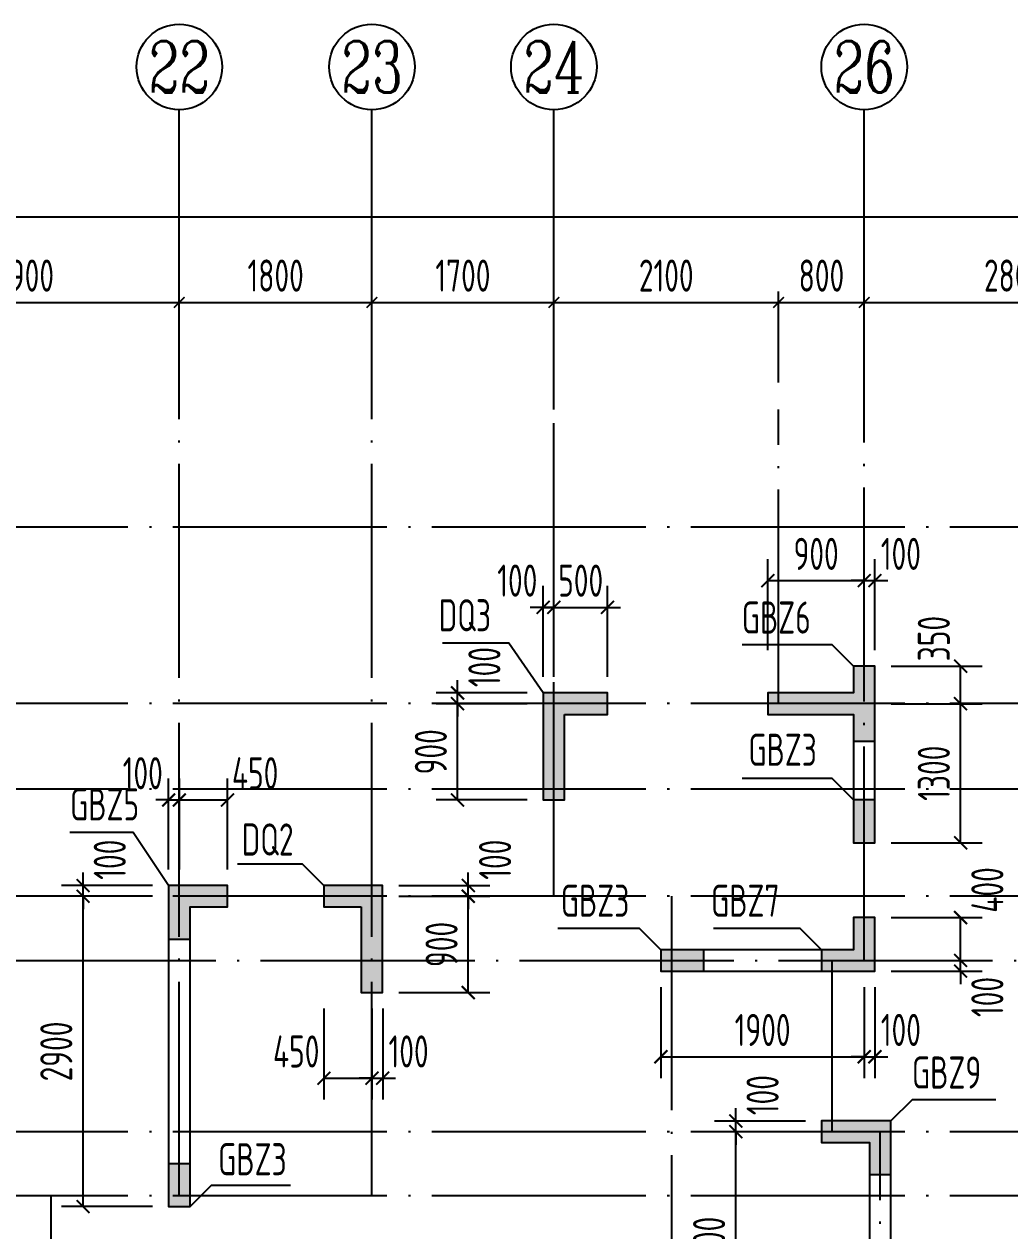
# Model space of a CAD drawing. Extents: x -668857 to 154266, y -275694 to 291306.
# Drawn here: x -310461 to -301251, y -901 to 10375 of the extents above; entities that cross this region are included whole.
import ezdxf
from ezdxf.enums import TextEntityAlignment as Align

# ---------------------------------------------------------------- set-up
doc = ezdxf.new("R2010")
doc.units = 0
doc.header["$LTSCALE"] = 1000
doc.linetypes.add('DOTE', pattern=[2.42, 2, -0.2, 0.02, -0.2])
doc.layers.get('0').update_dxf_attribs({"linetype": 'CONTINUOUS'})
doc.layers.get('DEFPOINTS').update_dxf_attribs({"linetype": 'CONTINUOUS'})
for name, color, linetype in [('A-AXIS', 1, 'CONTINUOUS'), ('A-DOTE', 10, 'DOTE'), ('AXIS_NUM', 7, 'CONTINUOUS'), ('S-Q墙实线', 6, 'CONTINUOUS'), ('S-Q墙标注', 3, 'CONTINUOUS'), ('S-X详图填充', 252, 'CONTINUOUS'), ('S-X详图实线', 4, 'CONTINUOUS'), ('S-Y一般标注', 3, 'CONTINUOUS'), ('S-Z柱编号', 6, 'CONTINUOUS')]:
    doc.layers.add(name, color=color, linetype=linetype)
doc.styles.add('TSSD_Axis', font='complex.shx', dxfattribs={"width": 0.7, "bigfont": 'hztxt.shx'})
doc.styles.add('TSSD_DIMENSION', font='Tssdeng.shx', dxfattribs={"width": 0.7, "bigfont": 'tssdchn.shx'})
doc.styles.add('TSSD_REIN', font='tssdeng.shx', dxfattribs={"width": 0.7, "height": 300, "bigfont": 'tssdchn.shx'})
doc.styles.add('结构文字', font='zstxt.shx', dxfattribs={"width": 0.7, "bigfont": 'zshz.shx'})
doc.dimstyles.new('STRUCK', dxfattribs={"dimtxt": 400, "dimasz": 121, "dimexe": 200, "dimexo": 150, "dimgap": 115, "dimtad": 1, "dimdec": 0, "dimdsep": 46, "dimtxsty": '结构文字', "dimblk": 'ARCHTICK', "dimcen": 400, "dimclrd": 3, "dimclre": 3, "dimclrt": 7, "dimadec": 0, "dimazin": 0, "dimtfac": 1, "dimtdec": 0, "dimtix": 1, "dimtmove": 2, "dimatfit": 3, "dimldrblk": '_DIMX', "dimfxl": 0, "dimtolj": 1, "dimtzin": 0, "dimarcsym": 0})
doc.dimstyles.new('TSSD_100_100', dxfattribs={"dimtxt": 300, "dimasz": 100, "dimexe": 100, "dimexo": 250, "dimgap": 100, "dimtad": 1, "dimdec": 0, "dimzin": 0, "dimdsep": 46, "dimtxsty": 'TSSD_DIMENSION', "dimblk": 'ARCHTICK', "dimcen": 0, "dimdle": 100, "dimclrt": 7, "dimadec": 0, "dimazin": 0, "dimtfac": 1, "dimtdec": 0, "dimtix": 1, "dimtmove": 2, "dimatfit": 3, "dimldrblk": 'ARCHTICK', "dimfxl": 0, "dimtolj": 1, "dimtzin": 0, "dimarcsym": 0})

# ---------------------------------------------------------------- blocks, each defined once
blk = doc.blocks.new('ts_axno')
at = {"color": 0, "linetype": 'ByBlock', "lineweight": -2}
blk.add_circle((0, 0), 0.5, dxfattribs=at)
at = {"color": 0, "linetype": 'ByBlock', "lineweight": -2, "style": 'TSSD_Axis', "width": 0.7}
blk.add_attdef('A', text='', height=0.6, dxfattribs=at).set_placement((0, 0), align=Align.MIDDLE_CENTER)
blk = doc.blocks.new('_ArchTick')
at = {"color": 0, "linetype": 'ByBlock', "const_width": 0.15}
blk.add_lwpolyline([(-0.5, -0.5), (0.5, 0.5)], dxfattribs=at)
blk = doc.blocks.new('*D163')
at = {"layer": 'DEFPOINTS', "color": 0}
for p in [(34300, 19250), (31400, 18250), (34300, 18250)]:
    blk.add_point(p, dxfattribs=at)
at = {"layer": 'S-Y一般标注', "color": 0, "lineweight": -2}
for p, q in [((31400, 18500), (31400, 19350)), ((34300, 18500), (34300, 19350)), ((31300, 19250), (34400, 19250))]:
    blk.add_line(p, q, dxfattribs=at)
at = {"layer": 'S-Y一般标注', "color": 0, "lineweight": -2, "xscale": 100, "yscale": 100, "zscale": 100, "rotation": 180}
blk.add_blockref('_ArchTick', (31400, 19250), dxfattribs=at)
at = {"layer": 'S-Y一般标注', "color": 0, "lineweight": -2, "xscale": 100, "yscale": 100, "zscale": 100}
blk.add_blockref('_ArchTick', (34300, 19250), dxfattribs=at)
at = {"layer": 'S-Y一般标注', "color": 7, "insert": (32850, 19500), "char_height": 300, "attachment_point": 5, "style": 'TSSD_DIMENSION'}
blk.add_mtext('\\A1;2900', dxfattribs=at)
blk = doc.blocks.new('*D164')
at = {"layer": 'DEFPOINTS', "color": 0}
for p in [(36100, 19250), (34300, 18250), (36100, 18250)]:
    blk.add_point(p, dxfattribs=at)
at = {"layer": 'S-Y一般标注', "color": 0, "lineweight": -2}
for p, q in [((34300, 18500), (34300, 19350)), ((36100, 18500), (36100, 19350)), ((34200, 19250), (36200, 19250))]:
    blk.add_line(p, q, dxfattribs=at)
at = {"layer": 'S-Y一般标注', "color": 0, "lineweight": -2, "xscale": 100, "yscale": 100, "zscale": 100, "rotation": 180}
blk.add_blockref('_ArchTick', (34300, 19250), dxfattribs=at)
at = {"layer": 'S-Y一般标注', "color": 0, "lineweight": -2, "xscale": 100, "yscale": 100, "zscale": 100}
blk.add_blockref('_ArchTick', (36100, 19250), dxfattribs=at)
at = {"layer": 'S-Y一般标注', "color": 7, "insert": (35200, 19500), "char_height": 300, "attachment_point": 5, "style": 'TSSD_DIMENSION'}
blk.add_mtext('\\A1;1800', dxfattribs=at)
blk = doc.blocks.new('*D165')
at = {"layer": 'DEFPOINTS', "color": 0}
for p in [(37800, 19250), (36100, 18250), (37800, 18250)]:
    blk.add_point(p, dxfattribs=at)
at = {"layer": 'S-Y一般标注', "color": 0, "lineweight": -2}
for p, q in [((36100, 18500), (36100, 19350)), ((37800, 18500), (37800, 19350)), ((36000, 19250), (37900, 19250))]:
    blk.add_line(p, q, dxfattribs=at)
at = {"layer": 'S-Y一般标注', "color": 0, "lineweight": -2, "xscale": 100, "yscale": 100, "zscale": 100, "rotation": 180}
blk.add_blockref('_ArchTick', (36100, 19250), dxfattribs=at)
at = {"layer": 'S-Y一般标注', "color": 0, "lineweight": -2, "xscale": 100, "yscale": 100, "zscale": 100}
blk.add_blockref('_ArchTick', (37800, 19250), dxfattribs=at)
at = {"layer": 'S-Y一般标注', "color": 7, "insert": (36950, 19500), "char_height": 300, "attachment_point": 5, "style": 'TSSD_DIMENSION'}
blk.add_mtext('\\A1;1700', dxfattribs=at)
blk = doc.blocks.new('*D166')
at = {"layer": 'DEFPOINTS', "color": 0}
for p in [(40700, 19250), (39900, 18250), (40700, 18250)]:
    blk.add_point(p, dxfattribs=at)
at = {"layer": 'S-Y一般标注', "color": 0, "lineweight": -2}
for p, q in [((39900, 18500), (39900, 19350)), ((40700, 18500), (40700, 19350)), ((39800, 19250), (40800, 19250))]:
    blk.add_line(p, q, dxfattribs=at)
at = {"layer": 'S-Y一般标注', "color": 0, "lineweight": -2, "xscale": 100, "yscale": 100, "zscale": 100, "rotation": 180}
blk.add_blockref('_ArchTick', (39900, 19250), dxfattribs=at)
at = {"layer": 'S-Y一般标注', "color": 0, "lineweight": -2, "xscale": 100, "yscale": 100, "zscale": 100}
blk.add_blockref('_ArchTick', (40700, 19250), dxfattribs=at)
at = {"layer": 'S-Y一般标注', "color": 7, "insert": (40300, 19500), "char_height": 300, "attachment_point": 5, "style": 'TSSD_DIMENSION'}
blk.add_mtext('\\A1;800', dxfattribs=at)
blk = doc.blocks.new('*D167')
at = {"layer": 'DEFPOINTS', "color": 0}
for p in [(43500, 19250), (40700, 18250), (43500, 18250)]:
    blk.add_point(p, dxfattribs=at)
at = {"layer": 'S-Y一般标注', "color": 0, "lineweight": -2}
for p, q in [((40700, 18500), (40700, 19350)), ((43500, 18500), (43500, 19350)), ((40600, 19250), (43600, 19250))]:
    blk.add_line(p, q, dxfattribs=at)
at = {"layer": 'S-Y一般标注', "color": 0, "lineweight": -2, "xscale": 100, "yscale": 100, "zscale": 100, "rotation": 180}
blk.add_blockref('_ArchTick', (40700, 19250), dxfattribs=at)
at = {"layer": 'S-Y一般标注', "color": 0, "lineweight": -2, "xscale": 100, "yscale": 100, "zscale": 100}
blk.add_blockref('_ArchTick', (43500, 19250), dxfattribs=at)
at = {"layer": 'S-Y一般标注', "color": 7, "insert": (42100, 19500), "char_height": 300, "attachment_point": 5, "style": 'TSSD_DIMENSION'}
blk.add_mtext('\\A1;2800', dxfattribs=at)
blk = doc.blocks.new('*D173')
at = {"layer": 'DEFPOINTS', "color": 0}
for p in [(54600, 20050), (4600, 18250), (54600, 18250)]:
    blk.add_point(p, dxfattribs=at)
at = {"layer": 'S-Y一般标注', "color": 0, "lineweight": -2}
for p, q in [((4600, 18500), (4600, 20150)), ((54600, 18500), (54600, 20150)), ((4500, 20050), (54700, 20050))]:
    blk.add_line(p, q, dxfattribs=at)
at = {"layer": 'S-Y一般标注', "color": 0, "lineweight": -2, "xscale": 100, "yscale": 100, "zscale": 100, "rotation": 180}
blk.add_blockref('_ArchTick', (4600, 20050), dxfattribs=at)
at = {"layer": 'S-Y一般标注', "color": 0, "lineweight": -2, "xscale": 100, "yscale": 100, "zscale": 100}
blk.add_blockref('_ArchTick', (54600, 20050), dxfattribs=at)
at = {"layer": 'S-Y一般标注', "color": 7, "insert": (29600, 20300), "char_height": 300, "attachment_point": 5, "style": 'TSSD_DIMENSION'}
blk.add_mtext('\\A1;50000', dxfattribs=at)
blk = doc.blocks.new('*D186')
at = {"layer": 'DEFPOINTS', "color": 0}
for p in [(39900, 19250), (37800, 18250), (39900, 18250)]:
    blk.add_point(p, dxfattribs=at)
at = {"layer": 'S-Y一般标注', "color": 0, "lineweight": -2}
for p, q in [((37800, 18500), (37800, 19350)), ((39900, 18500), (39900, 19350)), ((37700, 19250), (40000, 19250))]:
    blk.add_line(p, q, dxfattribs=at)
at = {"layer": 'S-Y一般标注', "color": 0, "lineweight": -2, "xscale": 100, "yscale": 100, "zscale": 100, "rotation": 180}
blk.add_blockref('_ArchTick', (37800, 19250), dxfattribs=at)
at = {"layer": 'S-Y一般标注', "color": 0, "lineweight": -2, "xscale": 100, "yscale": 100, "zscale": 100}
blk.add_blockref('_ArchTick', (39900, 19250), dxfattribs=at)
at = {"layer": 'S-Y一般标注', "color": 7, "insert": (38850, 19500), "char_height": 300, "attachment_point": 5, "style": 'TSSD_DIMENSION'}
blk.add_mtext('\\A1;2100', dxfattribs=at)
blk = doc.blocks.new('*D1794')
at = {"layer": 'DEFPOINTS', "color": 0}
for p in [(-309911, 2225), (-309111, 2225), (-309111, -675)]:
    blk.add_point(p, dxfattribs=at)
at = {"layer": 'S-Q墙标注', "color": 3, "lineweight": -2}
for p, q in [((-309261, 2225), (-310111, 2225)), ((-309911, -675), (-309911, 2225)), ((-309261, -675), (-310111, -675))]:
    blk.add_line(p, q, dxfattribs=at)
at = {"layer": 'S-Q墙标注', "color": 3, "lineweight": -2, "xscale": 121, "yscale": 121, "zscale": 121}
for p, rotation in [((-309911, 2225), 90), ((-309911, -675), 270)]:
    blk.add_blockref('_ArchTick', p, dxfattribs=dict(at, rotation=rotation))
at = {"layer": 'S-Q墙标注', "color": 7, "insert": (-310161, 775), "char_height": 300, "attachment_point": 5, "rotation": 90, "style": 'TSSD_REIN'}
blk.add_mtext('\\A1;2900', dxfattribs=at)
blk = doc.blocks.new('_DIMX')
blk.add_line((-150, 0), (150, 0))
at = {"const_width": 50}
blk.add_lwpolyline([(-70, -70), (70, 70)], dxfattribs=at)
blk = doc.blocks.new('*D1795')
at = {"layer": 'DEFPOINTS', "color": 0}
for p in [(-309911, 2325), (-309111, 2325), (-309111, 2225)]:
    blk.add_point(p, dxfattribs=at)
at = {"layer": 'S-Q墙标注', "color": 3, "lineweight": -2}
for p, q in [((-309911, 2325), (-309911, 2446)), ((-309261, 2325), (-310111, 2325)), ((-309911, 2225), (-309911, 2325)), ((-309261, 2225), (-310111, 2225)), ((-309911, 2225), (-309911, 2104))]:
    blk.add_line(p, q, dxfattribs=at)
at = {"layer": 'S-Q墙标注', "color": 3, "lineweight": -2, "xscale": 121, "yscale": 121, "zscale": 121}
for p, rotation in [((-309911, 2325), 270), ((-309911, 2225), 90)]:
    blk.add_blockref('_ArchTick', p, dxfattribs=dict(at, rotation=rotation))
at = {"layer": 'S-Q墙标注', "color": 7, "insert": (-309661, 2567), "char_height": 300, "attachment_point": 5, "rotation": 90, "style": 'TSSD_REIN'}
blk.add_mtext('\\A1;100', dxfattribs=at)
blk = doc.blocks.new('*D1796')
at = {"layer": 'DEFPOINTS', "color": 0}
for p in [(-309011, 3125), (-309111, 2325), (-309011, 2325)]:
    blk.add_point(p, dxfattribs=at)
at = {"layer": 'S-Q墙标注', "color": 3, "lineweight": -2}
for p, q in [((-309111, 2475), (-309111, 3325)), ((-309011, 2475), (-309011, 3325)), ((-309111, 3125), (-309232, 3125)), ((-309111, 3125), (-309011, 3125)), ((-309011, 3125), (-308890, 3125))]:
    blk.add_line(p, q, dxfattribs=at)
at = {"layer": 'S-Q墙标注', "color": 3, "lineweight": -2, "xscale": 121, "yscale": 121, "zscale": 121}
blk.add_blockref('_ArchTick', (-309111, 3125), dxfattribs=at)
at = {"layer": 'S-Q墙标注', "color": 3, "lineweight": -2, "xscale": 121, "yscale": 121, "zscale": 121, "rotation": 180}
blk.add_blockref('_ArchTick', (-309011, 3125), dxfattribs=at)
at = {"layer": 'S-Q墙标注', "color": 7, "insert": (-309353, 3375), "char_height": 300, "attachment_point": 5, "style": 'TSSD_REIN'}
blk.add_mtext('\\A1;100', dxfattribs=at)
blk = doc.blocks.new('*D1797')
at = {"layer": 'DEFPOINTS', "color": 0}
for p in [(-308561, 3125), (-309011, 2325), (-308561, 2325)]:
    blk.add_point(p, dxfattribs=at)
at = {"layer": 'S-Q墙标注', "color": 3, "lineweight": -2}
for p, q in [((-309011, 2475), (-309011, 3325)), ((-308561, 2475), (-308561, 3325)), ((-309011, 3125), (-308561, 3125))]:
    blk.add_line(p, q, dxfattribs=at)
at = {"layer": 'S-Q墙标注', "color": 3, "lineweight": -2, "xscale": 121, "yscale": 121, "zscale": 121, "rotation": 180}
blk.add_blockref('_ArchTick', (-309011, 3125), dxfattribs=at)
at = {"layer": 'S-Q墙标注', "color": 3, "lineweight": -2, "xscale": 121, "yscale": 121, "zscale": 121}
blk.add_blockref('_ArchTick', (-308561, 3125), dxfattribs=at)
at = {"layer": 'S-Q墙标注', "color": 7, "insert": (-308303, 3375), "char_height": 300, "attachment_point": 5, "style": 'TSSD_REIN'}
blk.add_mtext('\\A1;450', dxfattribs=at)
blk = doc.blocks.new('*D1798')
at = {"layer": 'DEFPOINTS', "color": 0}
for p in [(-307111, 2225), (-306311, 2225), (-307111, 1325)]:
    blk.add_point(p, dxfattribs=at)
at = {"layer": 'S-Q墙标注', "color": 3, "lineweight": -2}
for p, q in [((-306961, 2225), (-306111, 2225)), ((-306311, 1325), (-306311, 2225)), ((-306961, 1325), (-306111, 1325))]:
    blk.add_line(p, q, dxfattribs=at)
at = {"layer": 'S-Q墙标注', "color": 3, "lineweight": -2, "xscale": 121, "yscale": 121, "zscale": 121}
for p, rotation in [((-306311, 2225), 90), ((-306311, 1325), 270)]:
    blk.add_blockref('_ArchTick', p, dxfattribs=dict(at, rotation=rotation))
at = {"layer": 'S-Q墙标注', "color": 7, "insert": (-306561, 1775), "char_height": 300, "attachment_point": 5, "rotation": 90, "style": 'TSSD_REIN'}
blk.add_mtext('\\A1;900', dxfattribs=at)
blk = doc.blocks.new('*D1799')
at = {"layer": 'DEFPOINTS', "color": 0}
for p in [(-307111, 2325), (-306311, 2325), (-307111, 2225)]:
    blk.add_point(p, dxfattribs=at)
at = {"layer": 'S-Q墙标注', "color": 3, "lineweight": -2}
for p, q in [((-306311, 2325), (-306311, 2446)), ((-306961, 2325), (-306111, 2325)), ((-306311, 2225), (-306311, 2325)), ((-306961, 2225), (-306111, 2225)), ((-306311, 2225), (-306311, 2104))]:
    blk.add_line(p, q, dxfattribs=at)
at = {"layer": 'S-Q墙标注', "color": 3, "lineweight": -2, "xscale": 121, "yscale": 121, "zscale": 121}
for p, rotation in [((-306311, 2325), 270), ((-306311, 2225), 90)]:
    blk.add_blockref('_ArchTick', p, dxfattribs=dict(at, rotation=rotation))
at = {"layer": 'S-Q墙标注', "color": 7, "insert": (-306061, 2567), "char_height": 300, "attachment_point": 5, "rotation": 90, "style": 'TSSD_REIN'}
blk.add_mtext('\\A1;100', dxfattribs=at)
blk = doc.blocks.new('*D1800')
at = {"layer": 'DEFPOINTS', "color": 0}
for p in [(-307661, 1325), (-307211, 1325), (-307211, 525)]:
    blk.add_point(p, dxfattribs=at)
at = {"layer": 'S-Q墙标注', "color": 3, "lineweight": -2}
for p, q in [((-307661, 1175), (-307661, 325)), ((-307211, 1175), (-307211, 325)), ((-307661, 525), (-307211, 525))]:
    blk.add_line(p, q, dxfattribs=at)
at = {"layer": 'S-Q墙标注', "color": 3, "lineweight": -2, "xscale": 121, "yscale": 121, "zscale": 121, "rotation": 180}
blk.add_blockref('_ArchTick', (-307661, 525), dxfattribs=at)
at = {"layer": 'S-Q墙标注', "color": 3, "lineweight": -2, "xscale": 121, "yscale": 121, "zscale": 121}
blk.add_blockref('_ArchTick', (-307211, 525), dxfattribs=at)
at = {"layer": 'S-Q墙标注', "color": 7, "insert": (-307919, 775), "char_height": 300, "attachment_point": 5, "style": 'TSSD_REIN'}
blk.add_mtext('\\A1;450', dxfattribs=at)
blk = doc.blocks.new('*D1801')
at = {"layer": 'DEFPOINTS', "color": 0}
for p in [(-307211, 1325), (-307111, 1325), (-307111, 525)]:
    blk.add_point(p, dxfattribs=at)
at = {"layer": 'S-Q墙标注', "color": 3, "lineweight": -2}
for p, q in [((-307211, 1175), (-307211, 325)), ((-307111, 1175), (-307111, 325)), ((-307211, 525), (-307332, 525)), ((-307211, 525), (-307111, 525)), ((-307111, 525), (-306990, 525))]:
    blk.add_line(p, q, dxfattribs=at)
at = {"layer": 'S-Q墙标注', "color": 3, "lineweight": -2, "xscale": 121, "yscale": 121, "zscale": 121}
blk.add_blockref('_ArchTick', (-307211, 525), dxfattribs=at)
at = {"layer": 'S-Q墙标注', "color": 3, "lineweight": -2, "xscale": 121, "yscale": 121, "zscale": 121, "rotation": 180}
blk.add_blockref('_ArchTick', (-307111, 525), dxfattribs=at)
at = {"layer": 'S-Q墙标注', "color": 7, "insert": (-306869, 775), "char_height": 300, "attachment_point": 5, "style": 'TSSD_REIN'}
blk.add_mtext('\\A1;100', dxfattribs=at)
blk = doc.blocks.new('*D1802')
at = {"layer": 'DEFPOINTS', "color": 0}
for p in [(-302511, 1626), (-301711, 1626), (-302511, 1526)]:
    blk.add_point(p, dxfattribs=at)
at = {"layer": 'S-Q墙标注', "color": 3, "lineweight": -2}
for p, q in [((-301711, 1626), (-301711, 1747)), ((-302361, 1626), (-301511, 1626)), ((-301711, 1526), (-301711, 1626)), ((-302361, 1526), (-301511, 1526)), ((-301711, 1526), (-301711, 1405))]:
    blk.add_line(p, q, dxfattribs=at)
at = {"layer": 'S-Q墙标注', "color": 3, "lineweight": -2, "xscale": 121, "yscale": 121, "zscale": 121}
for p, rotation in [((-301711, 1626), 270), ((-301711, 1526), 90)]:
    blk.add_blockref('_ArchTick', p, dxfattribs=dict(at, rotation=rotation))
at = {"layer": 'S-Q墙标注', "color": 7, "insert": (-301461, 1284), "char_height": 300, "attachment_point": 5, "rotation": 90, "style": 'TSSD_REIN'}
blk.add_mtext('\\A1;100', dxfattribs=at)
blk = doc.blocks.new('*D1803')
at = {"layer": 'DEFPOINTS', "color": 0}
for p in [(-302511, 2026), (-301711, 2026), (-302511, 1626)]:
    blk.add_point(p, dxfattribs=at)
at = {"layer": 'S-Q墙标注', "color": 3, "lineweight": -2}
for p, q in [((-302361, 2026), (-301511, 2026)), ((-301711, 1626), (-301711, 2026)), ((-302361, 1626), (-301511, 1626))]:
    blk.add_line(p, q, dxfattribs=at)
at = {"layer": 'S-Q墙标注', "color": 3, "lineweight": -2, "xscale": 121, "yscale": 121, "zscale": 121}
for p, rotation in [((-301711, 2026), 90), ((-301711, 1626), 270)]:
    blk.add_blockref('_ArchTick', p, dxfattribs=dict(at, rotation=rotation))
at = {"layer": 'S-Q墙标注', "color": 7, "insert": (-301461, 2284), "char_height": 300, "attachment_point": 5, "rotation": 90, "style": 'TSSD_REIN'}
blk.add_mtext('\\A1;400', dxfattribs=at)
blk = doc.blocks.new('*D1804')
at = {"layer": 'DEFPOINTS', "color": 0}
for p in [(-304511, 1526), (-302611, 1526), (-302611, 726)]:
    blk.add_point(p, dxfattribs=at)
at = {"layer": 'S-Q墙标注', "color": 3, "lineweight": -2}
for p, q in [((-304511, 1376), (-304511, 526)), ((-302611, 1376), (-302611, 526)), ((-304511, 726), (-302611, 726))]:
    blk.add_line(p, q, dxfattribs=at)
at = {"layer": 'S-Q墙标注', "color": 3, "lineweight": -2, "xscale": 121, "yscale": 121, "zscale": 121, "rotation": 180}
blk.add_blockref('_ArchTick', (-304511, 726), dxfattribs=at)
at = {"layer": 'S-Q墙标注', "color": 3, "lineweight": -2, "xscale": 121, "yscale": 121, "zscale": 121}
blk.add_blockref('_ArchTick', (-302611, 726), dxfattribs=at)
at = {"layer": 'S-Q墙标注', "color": 7, "insert": (-303561, 976), "char_height": 300, "attachment_point": 5, "style": 'TSSD_REIN'}
blk.add_mtext('\\A1;1900', dxfattribs=at)
blk = doc.blocks.new('*D1805')
at = {"layer": 'DEFPOINTS', "color": 0}
for p in [(-302611, 1526), (-302511, 1526), (-302511, 726)]:
    blk.add_point(p, dxfattribs=at)
at = {"layer": 'S-Q墙标注', "color": 3, "lineweight": -2}
for p, q in [((-302611, 1376), (-302611, 526)), ((-302511, 1376), (-302511, 526)), ((-302611, 726), (-302732, 726)), ((-302611, 726), (-302511, 726)), ((-302511, 726), (-302390, 726))]:
    blk.add_line(p, q, dxfattribs=at)
at = {"layer": 'S-Q墙标注', "color": 3, "lineweight": -2, "xscale": 121, "yscale": 121, "zscale": 121}
blk.add_blockref('_ArchTick', (-302611, 726), dxfattribs=at)
at = {"layer": 'S-Q墙标注', "color": 3, "lineweight": -2, "xscale": 121, "yscale": 121, "zscale": 121, "rotation": 180}
blk.add_blockref('_ArchTick', (-302511, 726), dxfattribs=at)
at = {"layer": 'S-Q墙标注', "color": 7, "insert": (-302269, 976), "char_height": 300, "attachment_point": 5, "style": 'TSSD_REIN'}
blk.add_mtext('\\A1;100', dxfattribs=at)
blk = doc.blocks.new('*D1806')
at = {"layer": 'DEFPOINTS', "color": 0}
for p in [(-306411, 4025), (-305611, 4025), (-305611, 3125)]:
    blk.add_point(p, dxfattribs=at)
at = {"layer": 'S-Q墙标注', "color": 3, "lineweight": -2}
for p, q in [((-305761, 4025), (-306611, 4025)), ((-306411, 3125), (-306411, 4025)), ((-305761, 3125), (-306611, 3125))]:
    blk.add_line(p, q, dxfattribs=at)
at = {"layer": 'S-Q墙标注', "color": 3, "lineweight": -2, "xscale": 121, "yscale": 121, "zscale": 121}
for p, rotation in [((-306411, 4025), 90), ((-306411, 3125), 270)]:
    blk.add_blockref('_ArchTick', p, dxfattribs=dict(at, rotation=rotation))
at = {"layer": 'S-Q墙标注', "color": 7, "insert": (-306661, 3575), "char_height": 300, "attachment_point": 5, "rotation": 90, "style": 'TSSD_REIN'}
blk.add_mtext('\\A1;900', dxfattribs=at)
blk = doc.blocks.new('*D1807')
at = {"layer": 'DEFPOINTS', "color": 0}
for p in [(-306411, 4125), (-305611, 4125), (-305611, 4025)]:
    blk.add_point(p, dxfattribs=at)
at = {"layer": 'S-Q墙标注', "color": 3, "lineweight": -2}
for p, q in [((-306411, 4125), (-306411, 4246)), ((-305761, 4125), (-306611, 4125)), ((-306411, 4025), (-306411, 4125)), ((-305761, 4025), (-306611, 4025)), ((-306411, 4025), (-306411, 3904))]:
    blk.add_line(p, q, dxfattribs=at)
at = {"layer": 'S-Q墙标注', "color": 3, "lineweight": -2, "xscale": 121, "yscale": 121, "zscale": 121}
for p, rotation in [((-306411, 4125), 270), ((-306411, 4025), 90)]:
    blk.add_blockref('_ArchTick', p, dxfattribs=dict(at, rotation=rotation))
at = {"layer": 'S-Q墙标注', "color": 7, "insert": (-306161, 4367), "char_height": 300, "attachment_point": 5, "rotation": 90, "style": 'TSSD_REIN'}
blk.add_mtext('\\A1;100', dxfattribs=at)
blk = doc.blocks.new('*D1808')
at = {"layer": 'DEFPOINTS', "color": 0}
for p in [(-305511, 4925), (-305611, 4125), (-305511, 4125)]:
    blk.add_point(p, dxfattribs=at)
at = {"layer": 'S-Q墙标注', "color": 3, "lineweight": -2}
for p, q in [((-305611, 4275), (-305611, 5125)), ((-305511, 4275), (-305511, 5125)), ((-305611, 4925), (-305732, 4925)), ((-305611, 4925), (-305511, 4925)), ((-305511, 4925), (-305390, 4925))]:
    blk.add_line(p, q, dxfattribs=at)
at = {"layer": 'S-Q墙标注', "color": 3, "lineweight": -2, "xscale": 121, "yscale": 121, "zscale": 121}
blk.add_blockref('_ArchTick', (-305611, 4925), dxfattribs=at)
at = {"layer": 'S-Q墙标注', "color": 3, "lineweight": -2, "xscale": 121, "yscale": 121, "zscale": 121, "rotation": 180}
blk.add_blockref('_ArchTick', (-305511, 4925), dxfattribs=at)
at = {"layer": 'S-Q墙标注', "color": 7, "insert": (-305853, 5175), "char_height": 300, "attachment_point": 5, "style": 'TSSD_REIN'}
blk.add_mtext('\\A1;100', dxfattribs=at)
blk = doc.blocks.new('*D1809')
at = {"layer": 'DEFPOINTS', "color": 0}
for p in [(-305011, 4925), (-305511, 4125), (-305011, 4125)]:
    blk.add_point(p, dxfattribs=at)
at = {"layer": 'S-Q墙标注', "color": 3, "lineweight": -2}
for p, q in [((-305511, 4275), (-305511, 5125)), ((-305011, 4275), (-305011, 5125)), ((-305511, 4925), (-305632, 4925)), ((-305511, 4925), (-305011, 4925)), ((-305011, 4925), (-304890, 4925))]:
    blk.add_line(p, q, dxfattribs=at)
at = {"layer": 'S-Q墙标注', "color": 3, "lineweight": -2, "xscale": 121, "yscale": 121, "zscale": 121}
blk.add_blockref('_ArchTick', (-305511, 4925), dxfattribs=at)
at = {"layer": 'S-Q墙标注', "color": 3, "lineweight": -2, "xscale": 121, "yscale": 121, "zscale": 121, "rotation": 180}
blk.add_blockref('_ArchTick', (-305011, 4925), dxfattribs=at)
at = {"layer": 'S-Q墙标注', "color": 7, "insert": (-305261, 5175), "char_height": 300, "attachment_point": 5, "style": 'TSSD_REIN'}
blk.add_mtext('\\A1;500', dxfattribs=at)
blk = doc.blocks.new('*D1811')
at = {"layer": 'DEFPOINTS', "color": 0}
for p in [(-303811, 25), (-303011, 25), (-303011, -2075)]:
    blk.add_point(p, dxfattribs=at)
at = {"layer": 'S-Q墙标注', "color": 3, "lineweight": -2}
for p, q in [((-303161, 25), (-304011, 25)), ((-303811, -2075), (-303811, 25)), ((-303161, -2075), (-304011, -2075))]:
    blk.add_line(p, q, dxfattribs=at)
at = {"layer": 'S-Q墙标注', "color": 3, "lineweight": -2, "xscale": 121, "yscale": 121, "zscale": 121}
for p, rotation in [((-303811, 25), 90), ((-303811, -2075), 270)]:
    blk.add_blockref('_ArchTick', p, dxfattribs=dict(at, rotation=rotation))
at = {"layer": 'S-Q墙标注', "color": 7, "insert": (-304061, -1025), "char_height": 300, "attachment_point": 5, "rotation": 90, "style": 'TSSD_REIN'}
blk.add_mtext('\\A1;2100', dxfattribs=at)
blk = doc.blocks.new('*D1812')
at = {"layer": 'DEFPOINTS', "color": 0}
for p in [(-303811, 125), (-303011, 125), (-303011, 25)]:
    blk.add_point(p, dxfattribs=at)
at = {"layer": 'S-Q墙标注', "color": 3, "lineweight": -2}
for p, q in [((-303811, 125), (-303811, 246)), ((-303161, 125), (-304011, 125)), ((-303811, 25), (-303811, 125)), ((-303161, 25), (-304011, 25)), ((-303811, 25), (-303811, -96))]:
    blk.add_line(p, q, dxfattribs=at)
at = {"layer": 'S-Q墙标注', "color": 3, "lineweight": -2, "xscale": 121, "yscale": 121, "zscale": 121}
for p, rotation in [((-303811, 125), 270), ((-303811, 25), 90)]:
    blk.add_blockref('_ArchTick', p, dxfattribs=dict(at, rotation=rotation))
at = {"layer": 'S-Q墙标注', "color": 7, "insert": (-303561, 367), "char_height": 300, "attachment_point": 5, "rotation": 90, "style": 'TSSD_REIN'}
blk.add_mtext('\\A1;100', dxfattribs=at)
blk = doc.blocks.new('*D2059')
at = {"layer": 'DEFPOINTS', "color": 0}
for p in [(-302511, 4025), (-301711, 4025), (-302511, 2725)]:
    blk.add_point(p, dxfattribs=at)
at = {"layer": 'S-Q墙标注', "color": 3, "lineweight": -2}
for p, q in [((-302361, 4025), (-301511, 4025)), ((-301711, 2725), (-301711, 4025)), ((-302361, 2725), (-301511, 2725))]:
    blk.add_line(p, q, dxfattribs=at)
at = {"layer": 'S-Q墙标注', "color": 3, "lineweight": -2, "xscale": 121, "yscale": 121, "zscale": 121}
for p, rotation in [((-301711, 4025), 90), ((-301711, 2725), 270)]:
    blk.add_blockref('_ArchTick', p, dxfattribs=dict(at, rotation=rotation))
at = {"layer": 'S-Q墙标注', "color": 7, "insert": (-301961, 3375), "char_height": 300, "attachment_point": 5, "rotation": 90, "style": 'TSSD_REIN'}
blk.add_mtext('\\A1;1300', dxfattribs=at)
blk = doc.blocks.new('*D2060')
at = {"layer": 'DEFPOINTS', "color": 0}
for p in [(-302511, 4375), (-301711, 4375), (-302511, 4025)]:
    blk.add_point(p, dxfattribs=at)
at = {"layer": 'S-Q墙标注', "color": 3, "lineweight": -2}
for p, q in [((-302361, 4375), (-301511, 4375)), ((-301711, 4025), (-301711, 4375)), ((-302361, 4025), (-301511, 4025))]:
    blk.add_line(p, q, dxfattribs=at)
at = {"layer": 'S-Q墙标注', "color": 3, "lineweight": -2, "xscale": 121, "yscale": 121, "zscale": 121}
for p, rotation in [((-301711, 4375), 90), ((-301711, 4025), 270)]:
    blk.add_blockref('_ArchTick', p, dxfattribs=dict(at, rotation=rotation))
at = {"layer": 'S-Q墙标注', "color": 7, "insert": (-301961, 4633), "char_height": 300, "attachment_point": 5, "rotation": 90, "style": 'TSSD_REIN'}
blk.add_mtext('\\A1;350', dxfattribs=at)
blk = doc.blocks.new('*D2061')
at = {"layer": 'DEFPOINTS', "color": 0}
for p in [(-302611, 5175), (-303512, 4375), (-302611, 4375)]:
    blk.add_point(p, dxfattribs=at)
at = {"layer": 'S-Q墙标注', "color": 3, "lineweight": -2}
for p, q in [((-303512, 4525), (-303512, 5375)), ((-302611, 4525), (-302611, 5375)), ((-303512, 5175), (-302611, 5175))]:
    blk.add_line(p, q, dxfattribs=at)
at = {"layer": 'S-Q墙标注', "color": 3, "lineweight": -2, "xscale": 121, "yscale": 121, "zscale": 121, "rotation": 180}
blk.add_blockref('_ArchTick', (-303512, 5175), dxfattribs=at)
at = {"layer": 'S-Q墙标注', "color": 3, "lineweight": -2, "xscale": 121, "yscale": 121, "zscale": 121}
blk.add_blockref('_ArchTick', (-302611, 5175), dxfattribs=at)
at = {"layer": 'S-Q墙标注', "color": 7, "insert": (-303061, 5425), "char_height": 300, "attachment_point": 5, "style": 'TSSD_REIN'}
blk.add_mtext('\\A1;900', dxfattribs=at)
blk = doc.blocks.new('*D2062')
at = {"layer": 'DEFPOINTS', "color": 0}
for p in [(-302511, 5175), (-302611, 4375), (-302511, 4375)]:
    blk.add_point(p, dxfattribs=at)
at = {"layer": 'S-Q墙标注', "color": 3, "lineweight": -2}
for p, q in [((-302611, 4525), (-302611, 5375)), ((-302511, 4525), (-302511, 5375)), ((-302611, 5175), (-302732, 5175)), ((-302611, 5175), (-302511, 5175)), ((-302511, 5175), (-302390, 5175))]:
    blk.add_line(p, q, dxfattribs=at)
at = {"layer": 'S-Q墙标注', "color": 3, "lineweight": -2, "xscale": 121, "yscale": 121, "zscale": 121}
blk.add_blockref('_ArchTick', (-302611, 5175), dxfattribs=at)
at = {"layer": 'S-Q墙标注', "color": 3, "lineweight": -2, "xscale": 121, "yscale": 121, "zscale": 121, "rotation": 180}
blk.add_blockref('_ArchTick', (-302511, 5175), dxfattribs=at)
at = {"layer": 'S-Q墙标注', "color": 7, "insert": (-302269, 5425), "char_height": 300, "attachment_point": 5, "style": 'TSSD_REIN'}
blk.add_mtext('\\A1;100', dxfattribs=at)
blk = doc.blocks.new('20210726.16395156')
at = {"layer": 'A-AXIS'}
for p, q in [((34300, 18249.9), (34300, 21049.9)), ((36100, 18249.9), (36100, 21049.9)), ((37800, 18249.9), (37800, 21049.9)), ((40700, 18249.9), (40700, 21049.9))]:
    blk.add_line(p, q, dxfattribs=at)
at = {"layer": 'A-DOTE'}
for p, q in [((34300, 10900), (34300, 18249.9)), ((36100, 10900), (36100, 18249.9)), ((37800, 13700), (37800, 18249.9)), ((39900, 15500), (39900, 18249.9)), ((40700, 13100.3), (40700, 18249.9)), ((55600, 17150), (3600, 17150)), ((55600, 15500), (3600, 15500)), ((55600, 14700), (3600, 14700)), ((55600, 13700), (3600, 13700)), ((38900.2, 13700), (38900, 3600)), ((3600, 13100.3), (55600, 13100.3)), ((40400, 11500), (40400, 13100)), ((55600, 11500), (3600, 11500)), ((40850, 3600.2), (40850, 11500)), ((55600, 10900), (3600, 10900)), ((33100, 10900), (33100, 3600))]:
    blk.add_line(p, q, dxfattribs=at)
at = {"layer": 'A-AXIS'}
ref = blk.add_blockref('ts_axno', (34300, 21449.9), dxfattribs=dict(at, xscale=800, yscale=800, zscale=800))
ref.add_attrib('14', '22', dxfattribs={"layer": 'AXIS_NUM', "height": 480, "style": 'TSSD_Axis', "width": 0.7}).set_placement((34300, 21449.9), align=Align.MIDDLE_CENTER)
ref = blk.add_blockref('ts_axno', (36100, 21449.9), dxfattribs=dict(at, xscale=800, yscale=800, zscale=800))
ref.add_attrib('15', '23', dxfattribs={"layer": 'AXIS_NUM', "height": 480, "style": 'TSSD_Axis', "width": 0.7}).set_placement((36100, 21449.9), align=Align.MIDDLE_CENTER)
ref = blk.add_blockref('ts_axno', (37800, 21449.9), dxfattribs=dict(at, xscale=800, yscale=800, zscale=800))
ref.add_attrib('16', '24', dxfattribs={"layer": 'AXIS_NUM', "height": 480, "style": 'TSSD_Axis', "width": 0.7}).set_placement((37800, 21449.9), align=Align.MIDDLE_CENTER)
ref = blk.add_blockref('ts_axno', (40700, 21449.9), dxfattribs=dict(at, xscale=800, yscale=800, zscale=800))
ref.add_attrib('17', '26', dxfattribs={"layer": 'AXIS_NUM', "height": 480, "style": 'TSSD_Axis', "width": 0.7}).set_placement((40700, 21449.9), align=Align.MIDDLE_CENTER)
at = {"layer": 'S-Y一般标注'}
for base, p1, p2, picture, middle in [((54600, 20049.9), (4600, 18249.9), (54600, 18249.9), '*D173', (29600, 20299.9)), ((34300, 19249.9), (31400, 18249.9), (34300, 18249.9), '*D163', (32850, 19499.9)), ((36100, 19249.9), (34300, 18249.9), (36100, 18249.9), '*D164', (35200, 19499.9)), ((37800, 19249.9), (36100, 18249.9), (37800, 18249.9), '*D165', (36950, 19499.9)), ((39900, 19249.9), (37800, 18249.9), (39900, 18249.9), '*D186', (38850, 19499.9)), ((40700, 19249.9), (39900, 18249.9), (40700, 18249.9), '*D166', (40300, 19499.9)), ((43500, 19249.9), (40700, 18249.9), (43500, 18249.9), '*D167', (42100, 19499.9))]:
    dim = blk.add_linear_dim(base=base, p1=p1, p2=p2, dimstyle='TSSD_100_100', dxfattribs=at)
    dim.commit()
    dim.dimension.update_dxf_attribs({"geometry": picture, "text_midpoint": middle})

msp = doc.modelspace()

# ---------------------------------------------------------------- hatches: boundary and pattern name
at = {"layer": 'S-X详图填充'}
h = msp.add_hatch(color=256, dxfattribs=at)
h.dxf.hatch_style = 1
h.paths.add_polyline_path([(-302711.41, 3674.8), (-302511.41, 3674.8), (-302511.41, 4375.26), (-302711.41, 4375.26), (-302711.41, 4125.26), (-303511.54, 4125.26), (-303511.54, 3925.26), (-302711.41, 3925.26)])
h = msp.add_hatch(color=256, dxfattribs=at)
h.dxf.hatch_style = 1
h.paths.add_polyline_path([(-305411.41, 3925.26), (-305011.5, 3925.26), (-305011.5, 4125.26), (-305611.41, 4125.26), (-305611.41, 3125.26), (-305411.41, 3125.26)])
h = msp.add_hatch(color=256, dxfattribs=at)
h.dxf.hatch_style = 1
h.paths.add_polyline_path([(-302511.41, 3125.26), (-302711.41, 3125.26), (-302711.41, 2725.26), (-302511.41, 2725.26)])
h = msp.add_hatch(color=256, dxfattribs=at)
h.dxf.hatch_style = 1
h.paths.add_polyline_path([(-309111.41, 1825.26), (-308911.41, 1825.26), (-308911.41, 2125.26), (-308561.41, 2125.26), (-308561.41, 2325.26), (-309111.41, 2325.26)])
h = msp.add_hatch(color=256, dxfattribs=at)
h.dxf.hatch_style = 1
h.paths.add_polyline_path([(-307311.41, 2125.26), (-307311.41, 1325.26), (-307111.41, 1325.26), (-307111.41, 2325.26), (-307661.32, 2325.26), (-307661.32, 2125.26)])
h = msp.add_hatch(color=256, dxfattribs=at)
h.dxf.hatch_style = 1
h.paths.add_polyline_path([(-303011.41, 1725.53), (-303011.41, 1525.53), (-302511.41, 1525.53), (-302511.41, 2025.53), (-302711.41, 2025.53), (-302711.41, 1725.53)])
h = msp.add_hatch(color=256, dxfattribs=at)
h.dxf.hatch_style = 1
h.paths.add_polyline_path([(-304111.41, 1525.53), (-304111.41, 1725.53), (-304511.41, 1725.53), (-304511.41, 1525.53)])
h = msp.add_hatch(color=256, dxfattribs=at)
h.dxf.hatch_style = 1
h.paths.add_polyline_path([(-302561.41, -374.74), (-302361.41, -374.74), (-302361.41, 125.26), (-303011.48, 125.26), (-303011.48, -74.74), (-302561.41, -74.74)])
h = msp.add_hatch(color=256, dxfattribs=at)
h.dxf.hatch_style = 1
h.paths.add_polyline_path([(-308911.41, -274.74), (-309111.41, -274.74), (-309111.41, -674.74), (-308911.41, -674.74)])

# ---------------------------------------------------------------- linework, layer by layer
at = {"layer": 'S-Q墙实线'}
msp.add_lwpolyline([(-302511.41, 4025.26), (-302511.41, 4375.26), (-302711.41, 4375.26), (-302711.41, 4125.26), (-303511.54, 4125.26), (-303511.54, 3925.26), (-302711.41, 3925.26), (-302711.41, 2725.26), (-302511.41, 2725.26), (-302511.41, 4025.26)], dxfattribs=at)
for points in [[(-305411.41, 3925.26), (-305011.5, 3925.26), (-305011.5, 4125.26), (-305611.41, 4125.26), (-305611.41, 3125.26), (-305411.41, 3125.26)], [(-309111.41, 2325.26), (-309111.41, -674.74), (-308911.41, -674.74), (-308911.41, 2125.26), (-308561.41, 2125.26), (-308561.41, 2325.26)], [(-307311.41, 2125.26), (-307311.41, 1325.26), (-307111.41, 1325.26), (-307111.41, 2325.26), (-307661.32, 2325.26), (-307661.32, 2125.26)], [(-304511.41, 1525.53), (-302911.48, 1525.53), (-302511.41, 1525.53), (-302511.41, 2025.53), (-302711.41, 2025.53), (-302711.41, 1725.53), (-302911.48, 1725.53), (-304511.41, 1725.53)], [(-302561.41, -74.74), (-302561.41, -2174.74), (-302161.41, -2174.74), (-302161.41, -1974.74), (-302361.41, -1974.74), (-302361.41, 125.26), (-303011.48, 125.26), (-303011.48, -74.74)]]:
    msp.add_lwpolyline(points, close=True, dxfattribs=at)
at = {"layer": 'S-X详图实线'}
for points in [[(-302711.41, 3674.8), (-302511.41, 3674.8), (-302511.41, 4375.26), (-302711.41, 4375.26), (-302711.41, 4125.26), (-303511.54, 4125.26), (-303511.54, 3925.26), (-302711.41, 3925.26), (-302711.41, 3925.26)], [(-305411.41, 3925.26), (-305011.5, 3925.26), (-305011.5, 4125.26), (-305611.41, 4125.26), (-305611.41, 3125.26), (-305411.41, 3125.26), (-305411.41, 3925.26)], [(-302511.41, 3125.26), (-302711.41, 3125.26), (-302711.41, 2725.26), (-302511.41, 2725.26), (-302511.41, 3125.26)], [(-309111.41, 1825.26), (-308911.41, 1825.26), (-308911.41, 2125.26), (-308561.41, 2125.26), (-308561.41, 2325.26), (-309111.41, 2325.26), (-309111.41, 1825.26)], [(-307311.41, 2125.26), (-307311.41, 1325.26), (-307111.41, 1325.26), (-307111.41, 2325.26), (-307661.32, 2325.26), (-307661.32, 2125.26), (-307311.41, 2125.26)], [(-303011.41, 1725.53), (-303011.41, 1525.53), (-302511.41, 1525.53), (-302511.41, 2025.53), (-302711.41, 2025.53), (-302711.41, 1725.53), (-303011.41, 1725.53)], [(-304111.41, 1525.53), (-304111.41, 1725.53), (-304511.41, 1725.53), (-304511.41, 1525.53), (-304111.41, 1525.53)], [(-302561.41, -374.74), (-302361.41, -374.74), (-302361.41, 125.26), (-303011.48, 125.26), (-303011.48, -74.74), (-302561.41, -74.74), (-302561.41, -374.74)], [(-308911.41, -274.74), (-309111.41, -274.74), (-309111.41, -674.74), (-308911.41, -674.74), (-308911.41, -274.74)]]:
    msp.add_lwpolyline(points, close=True, dxfattribs=at)
at = {"layer": 'S-Z柱编号', "color": 7}
for points in [[(-305611.41, 4125.26), (-305931.12, 4590.32), (-306551.91, 4590.32)], [(-302711.41, 4375.26), (-302911.41, 4575.26), (-303751.41, 4575.26)], [(-302711.41, 3125.26), (-302911.41, 3325.26), (-303751.41, 3325.26)], [(-309111.4, 2325.26), (-309443.84, 2821.89), (-310033.68, 2821.89)], [(-307661.32, 2325.26), (-307861.32, 2525.26), (-308467.33, 2525.26)], [(-304511.41, 1725.53), (-304711.41, 1925.53), (-305473.25, 1925.53)], [(-303011.41, 1725.53), (-303211.41, 1925.53), (-304019.31, 1925.53)], [(-302361.41, 125.26), (-302161.41, 325.26), (-301381.36, 325.26)], [(-308911.4, -674.74), (-308711.4, -474.74), (-307971.07, -474.74)]]:
    msp.add_lwpolyline(points, dxfattribs=at)

# ---------------------------------------------------------------- block references
at = {"layer": 'A-DOTE'}
msp.add_blockref('20210726.16395156', (-343311.41, -11474.79), dxfattribs=at)

# ---------------------------------------------------------------- texts
at = {"layer": 'S-Z柱编号', "color": 7, "style": 'TSSD_REIN', "width": 0.7}
for s, p in [('DQ3', (-306587.29, 4611.15)), ('GBZ6', (-303755.53, 4590.03)), ('GBZ3', (-303694.13, 3354.2)), ('GBZ5', (-310032.05, 2843.44)), ('DQ2', (-308428.02, 2516)), ('GBZ3', (-305446.58, 1943.76)), ('GBZ7', (-304042.9, 1943.76)), ('GBZ9', (-302165.11, 338.06)), ('GBZ3', (-308648.52, -472.02))]:
    msp.add_text(s, height=300, dxfattribs=at).set_placement(p, align=Align.BOTTOM_LEFT)

# ---------------------------------------------------------------- dimensions: what is measured, and where the dimension line sits
at = {"layer": 'S-Q墙标注'}
for base, p1, p2, picture, middle in [((-302611.42, 5175.26), (-303511.54, 4375.26), (-302611.42, 4375.26), '*D2061', (-303061.48, 5425.26)), ((-305011.5, 4925.26), (-305511.41, 4125.26), (-305011.5, 4125.26), '*D1809', (-305261.45, 5175.26)), ((-302611.41, 725.53), (-304511.41, 1525.53), (-302611.41, 1525.53), '*D1804', (-303561.41, 975.53))]:
    dim = msp.add_linear_dim(base=base, p1=p1, p2=p2, dimstyle='STRUCK', override={"dimtxt": 300, "dimgap": 100, "dimtxsty": 'TSSD_REIN'}, dxfattribs=at)
    dim.commit()
    dim.dimension.update_dxf_attribs({"geometry": picture, "text_midpoint": middle})
for base, p1, p2, picture, middle in [((-302511.41, 5175.26), (-302611.42, 4375.26), (-302511.41, 4375.26), '*D2062', (-302269.49, 5425.26)), ((-305511.41, 4925.26), (-305611.41, 4125.26), (-305511.41, 4125.26), '*D1808', (-305853.34, 5175.26)), ((-309011.41, 3125.26), (-309111.4, 2325.26), (-309011.41, 2325.26), '*D1796', (-309353.32, 3375.26)), ((-308561.4, 3125.26), (-309011.41, 2325.26), (-308561.4, 2325.26), '*D1797', (-308303.32, 3375.26)), ((-302511.41, 725.53), (-302611.41, 1525.53), (-302511.41, 1525.53), '*D1805', (-302269.49, 975.53)), ((-307211.41, 525.26), (-307661.32, 1325.26), (-307211.41, 1325.26), '*D1800', (-307919.4, 775.26)), ((-307111.4, 525.26), (-307211.41, 1325.26), (-307111.4, 1325.26), '*D1801', (-306869.48, 775.26))]:
    dim = msp.add_linear_dim(base=base, p1=p1, p2=p2, dimstyle='STRUCK', override={"dimtxt": 300, "dimgap": 100, "dimtxsty": 'TSSD_REIN'}, dxfattribs=at)
    dim.commit()
    dim.dimension.update_dxf_attribs({"geometry": picture, "text_midpoint": middle, "dimtype": 160})
for base, p1, p2, picture, middle in [((-301711.41, 4375.26), (-302511.41, 4025.26), (-302511.41, 4375.26), '*D2060', (-301961.41, 4633.34)), ((-306411.41, 4125.26), (-305611.41, 4025.26), (-305611.41, 4125.26), '*D1807', (-306161.41, 4367.18)), ((-309911.4, 2325.26), (-309111.4, 2225.26), (-309111.4, 2325.26), '*D1795', (-309661.4, 2567.18)), ((-306311.4, 2325.26), (-307111.4, 2225.26), (-307111.4, 2325.26), '*D1799', (-306061.4, 2567.18)), ((-301711.41, 2025.53), (-302511.41, 1625.53), (-302511.41, 2025.53), '*D1803', (-301461.41, 2283.61)), ((-301711.41, 1625.53), (-302511.41, 1525.53), (-302511.41, 1625.53), '*D1802', (-301461.41, 1283.61)), ((-303811.48, 125.26), (-303011.48, 25.26), (-303011.48, 125.26), '*D1812', (-303561.48, 367.18))]:
    dim = msp.add_linear_dim(base=base, p1=p1, p2=p2, angle=90, dimstyle='STRUCK', override={"dimtxt": 300, "dimgap": 100, "dimtxsty": 'TSSD_REIN'}, dxfattribs=at)
    dim.commit()
    dim.dimension.update_dxf_attribs({"geometry": picture, "text_midpoint": middle, "dimtype": 160})
for base, p1, p2, picture, middle in [((-306411.41, 4025.26), (-305611.41, 3125.26), (-305611.41, 4025.26), '*D1806', (-306661.41, 3575.26)), ((-301711.41, 4025.26), (-302511.41, 2725.26), (-302511.41, 4025.26), '*D2059', (-301961.41, 3375.26)), ((-309911.4, 2225.26), (-309111.4, -674.74), (-309111.4, 2225.26), '*D1794', (-310161.4, 775.26)), ((-306311.4, 2225.26), (-307111.4, 1325.26), (-307111.4, 2225.26), '*D1798', (-306561.4, 1775.26)), ((-303811.48, 25.26), (-303011.48, -2074.74), (-303011.48, 25.26), '*D1811', (-304061.48, -1024.74))]:
    dim = msp.add_linear_dim(base=base, p1=p1, p2=p2, angle=90, dimstyle='STRUCK', override={"dimtxt": 300, "dimgap": 100, "dimtxsty": 'TSSD_REIN'}, dxfattribs=at)
    dim.commit()
    dim.dimension.update_dxf_attribs({"geometry": picture, "text_midpoint": middle})

doc.saveas('drawing.dxf')
